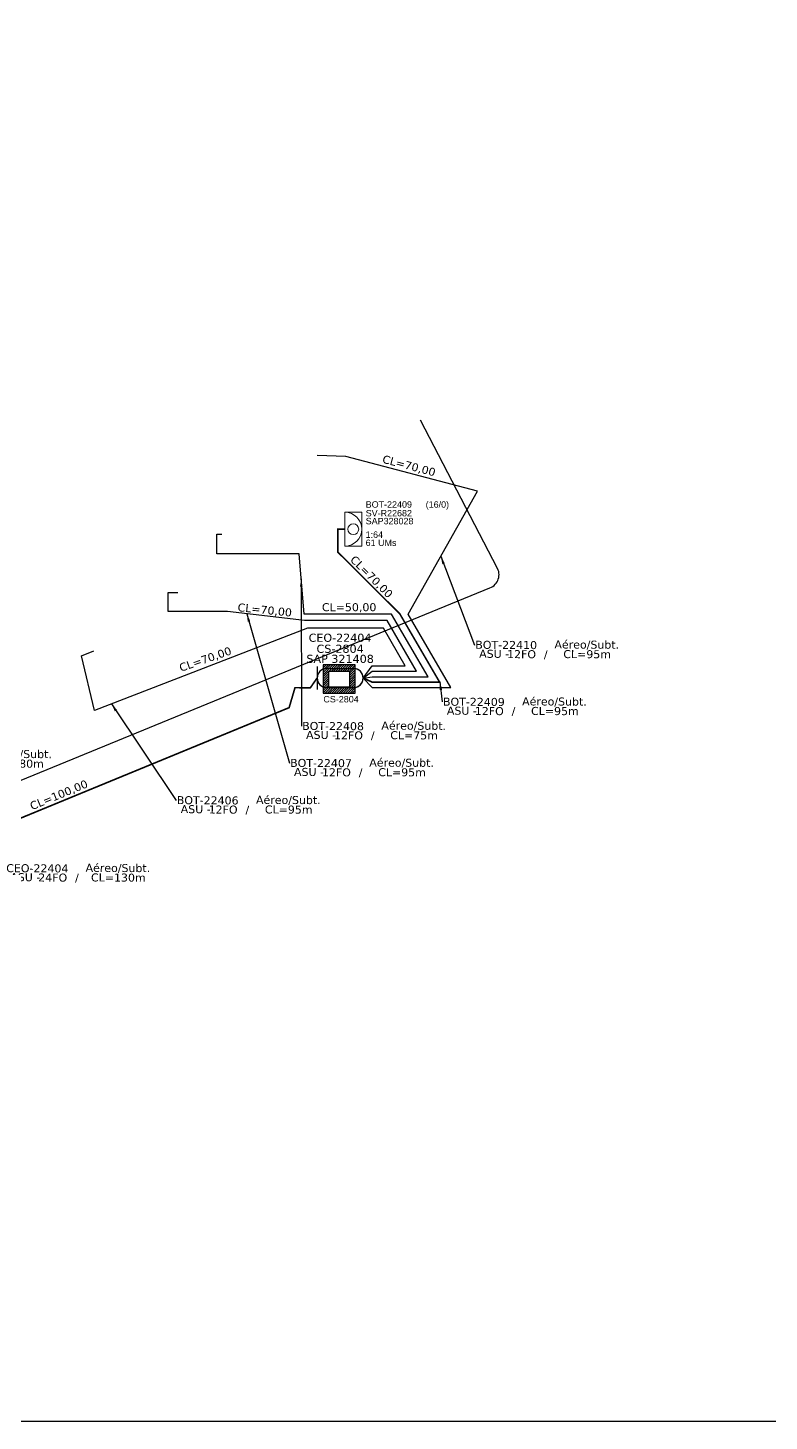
# Model space of a CAD drawing. Extents: x -89 to 749, y 705 to 1299.
# Drawn here: x 182 to 367.2, y 705 to 1053.1 of the extents above; entities that cross this region are included whole.
import ezdxf
from ezdxf.enums import TextEntityAlignment as Align

# ---------------------------------------------------------------- set-up
doc = ezdxf.new("R2010")
doc.units = 0
for name, color, linetype in [('10.0-Cartográfico', 252, 'Continuous'), ('10.1-Caixas Subterrâneas', 5, 'Continuous'), ('20.4-CEOS', 1, 'Continuous'), ('20.5-CEO', 1, 'Continuous'), ('CAP a instalar', 1, 'Continuous'), ('celulas gpon', 7, 'Continuous'), ('label_cabos', 7, 'Continuous'), ('Legenda', 1, 'Continuous')]:
    doc.layers.add(name, color=color, linetype=linetype)
doc.layers.add('20.1-CDO_INTERIOR', color=1, linetype='Continuous', lineweight=0)
doc.layers.add('EXTRA', color=50, linetype='Continuous', plot=False)
doc.styles.add('ARIAL', font='arial.ttf')
doc.styles.add('siredit', font='verdana.ttf')
doc.linetypes.add('FENCELINE1', pattern='A,0.25,-0.1,[133,ltypeshp.shx,S=0.1,R=0,X=-0.1,Y=0],-0.1,1', length=1.45)
doc.dimstyles.new('CC', dxfattribs={"dimtxt": 1, "dimasz": 2, "dimexe": 0.18, "dimexo": 0.0625, "dimgap": 0.09, "dimtad": 0, "dimdec": 0, "dimrnd": 1, "dimzin": 0, "dimdsep": 46, "dimtxsty": 'siredit', "dimblk": 'NONE', "dimcen": 0, "dimse1": 1, "dimse2": 1, "dimsd1": 1, "dimsd2": 1, "dimclrt": 7, "dimadec": 0, "dimazin": 0, "dimtfac": 1, "dimtdec": 0, "dimtofl": 0, "dimtmove": 0, "dimatfit": 3, "dimfxl": 0, "dimtolj": 1, "dimtzin": 0, "dimarcsym": 0})

# ---------------------------------------------------------------- blocks, each defined once
blk = doc.blocks.new('*X72')
at = {"color": 0, "linetype": 'Continuous'}
for p, q in [((-1.25, 0.34099), (-0.49099, 1.1)), ((-1.25, 0.517767), (-0.667767, 1.1)), ((-1.25, 0.694544), (-0.844544, 1.1)), ((-1.25, 0.87132), (-1.02132, 1.1)), ((-1.25, 1.048097), (-1.198097, 1.1)), ((-0.789214, 0.625), (-0.314214, 1.1)), ((-0.612437, 0.625), (-0.137437, 1.1)), ((-0.43566, 0.625), (0.03934, 1.1)), ((-0.258883, 0.625), (0.216117, 1.1)), ((-0.082107, 0.625), (0.392893, 1.1)), ((0.09467, 0.625), (0.56967, 1.1)), ((0.271447, 0.625), (0.746447, 1.1)), ((0.448223, 0.625), (0.923223, 1.1)), ((0.625, 0.625), (1.1, 1.1)), ((-1.25, 0.164214), (-0.8035, 0.610714)), ((-1.25, -0.012563), (-0.8035, 0.433937)), ((-1.25, -0.18934), (-0.8035, 0.25716)), ((-1.25, -0.366117), (-0.8035, 0.080383)), ((0.801777, 0.625), (1.25, 1.073223)), ((0.8035, 0.449947), (1.25, 0.896447)), ((0.8035, 0.27317), (1.25, 0.71967)), ((0.8035, 0.096393), (1.25, 0.542893)), ((0.8035, -0.080383), (1.25, 0.366117)), ((0.8035, -0.25716), (1.25, 0.18934)), ((0.8035, -0.433937), (1.25, 0.012563)), ((-1.25, -0.542893), (-0.8035, -0.096393)), ((-1.25, -0.71967), (-0.8035, -0.27317)), ((-1.25, -0.896447), (-0.8035, -0.449947)), ((-1.25, -1.073223), (-0.801777, -0.625)), ((-1.1, -1.1), (-0.625, -0.625)), ((-0.923223, -1.1), (-0.448223, -0.625)), ((-0.746447, -1.1), (-0.271447, -0.625)), ((-0.56967, -1.1), (-0.09467, -0.625)), ((-0.392893, -1.1), (0.082107, -0.625)), ((-0.216117, -1.1), (0.258883, -0.625)), ((-0.03934, -1.1), (0.43566, -0.625)), ((0.137437, -1.1), (0.612437, -0.625)), ((0.314214, -1.1), (0.789214, -0.625)), ((0.49099, -1.1), (1.25, -0.34099)), ((0.667767, -1.1), (1.25, -0.517767)), ((0.8035, -0.610714), (1.25, -0.164214)), ((0.844544, -1.1), (1.25, -0.694544)), ((1.02132, -1.1), (1.25, -0.87132)), ((1.198097, -1.1), (1.25, -1.048097))]:
    blk.add_line(p, q, dxfattribs=at)
blk = doc.blocks.new('MANHOLE_MQ')
at = {"color": 0, "linetype": 'Continuous'}
for p, q in [((0.00000623, 0.00000569), (-0.00000627, 0.00000569)), ((-0.00000627, 0.00000569), (-0.00000627, -0.00000531)), ((0.00000623, -0.00000531), (0.00000623, 0.00000569)), ((-0.00000404, 0.00000331), (0.00000399, 0.00000331)), ((-0.00000404, -0.00000294), (-0.00000404, 0.00000331)), ((0.00000399, 0.00000331), (0.00000399, -0.00000294)), ((-0.00000627, -0.00000531), (0.00000623, -0.00000531)), ((0.00000399, -0.00000294), (-0.00000404, -0.00000294)), ((0.00000399, -0.00000294), (0.00000399, -0.00000294))]:
    blk.add_line(p, q, dxfattribs=at)
at = {"color": 0, "linetype": 'Continuous', "xscale": 5e-06, "yscale": 5e-06, "zscale": 1e-05}
blk.add_blockref('*X72', (-0.00000002, 0.00000019), dxfattribs=at)
blk = doc.blocks.new('LEGENDA DOS CABOS')
at = {"layer": 'EXTRA', "color": 0, "style": 'siredit'}
for tag, p in [('ID', (4.6, 0.97)), ('XX', (9.03, 0.97))]:
    blk.add_attdef(tag, text='', height=0.48, rotation=359.69, dxfattribs=at).set_placement(p, align=Align.MIDDLE_CENTER)
at = {"layer": 'Legenda', "color": 0, "style": 'siredit'}
for tag, p in [('TIPO_CABO', (1.31, 0)), ('CABO', (4.69, -0.05)), ('/', (6.81, -0.05)), ('METROS', (10.03, -0.05))]:
    blk.add_attdef(tag, text='', height=0.8, rotation=359.69, dxfattribs=at).set_placement(p, align=Align.MIDDLE_CENTER)
blk = doc.blocks.new('_None')

msp = doc.modelspace()

# ---------------------------------------------------------------- linework, layer by layer
msp.add_lwpolyline([(-89.32, 705.02), (749.25, 705.02), (749.25, 1299.02), (-89.32, 1299.02), (-89.32, 705.02)])
at = {"color": 1}
for points in [[(254.25, 893.58), (254.25, 887.8)], [(256.65, 893.08), (263.36, 893.08)], [(256.65, 888.3), (263.29, 888.3)]]:
    msp.add_lwpolyline(points, dxfattribs=at)
for centre, start, end in [((256.65, 890.69), 90, 270), ((263.36, 890.69), 268.3302, 90)]:
    msp.add_arc(centre, 2.39, start, end, dxfattribs=at)
at = {"layer": '10.0-Cartográfico', "color": 4}
msp.add_lwpolyline([(94.38, 828.68), (127.29, 843.45), (297.44, 913.21), (297.81, 913.39), (298.14, 913.59), (298.45, 913.83), (298.73, 914.11), (298.98, 914.4), (299.21, 914.73), (299.38, 915.07), (299.52, 915.42), (299.63, 915.78), (299.68, 916.16), (299.7, 916.54), (299.67, 916.92), (299.61, 917.29), (299.49, 917.65), (299.31, 918.05), (280.04, 955.14)], dxfattribs=at)
at = {"layer": '20.1-CDO_INTERIOR', "lineweight": 18}
msp.add_lwpolyline([(265.42, 923.63), (265.42, 932.13), (261.17, 932.13), (261.17, 923.63)], close=True, dxfattribs=at)
msp.add_circle((263.29, 927.88), 1.36, dxfattribs=at)
msp.add_arc((261.17, 927.88), 4.25, 269.9724, 89.9724, dxfattribs=at)
at = {"layer": '20.5-CEO', "color": 1}
for p, q in [((256.65, 893.08), (263.36, 893.08)), ((263.36, 888.3), (256.65, 888.3))]:
    msp.add_line(p, q, dxfattribs=at)
msp.add_lwpolyline([(254.25, 893.58), (254.25, 887.8)], dxfattribs=at)
for centre, start, end in [((256.65, 890.69), 90, 270), ((263.36, 890.69), 270, 90)]:
    msp.add_arc(centre, 2.39, start, end, dxfattribs=at)
at = {"layer": 'CAP a instalar', "color": 7, "linetype": 'FENCELINE1', "ltscale": 5}
for points in [[(265.75, 890.69), (268.03, 888.29), (287.64, 888.29), (277, 906.69), (294.35, 937.37), (261.43, 946.07), (254.28, 946.33)], [(265.75, 890.69), (268.03, 891.02), (282, 891.02), (272.87, 906.69), (251.02, 906.69), (249.78, 921.72), (229.23, 921.72), (229.23, 926.62), (230.44, 926.62), (230.45, 926.61)], [(265.75, 890.69), (268.03, 892.39), (279.1, 892.39), (271.74, 905.07), (251.08, 905.07), (231.83, 907.32), (217.08, 907.32), (217.08, 912.07), (219.49, 912.07), (219.5, 912.07)], [(265.75, 890.69), (268.02, 893.76), (276.28, 893.76), (270.81, 903.14), (251.85, 903.14), (198.64, 882.58), (195.38, 896.25), (198.5, 897.51)]]:
    msp.add_lwpolyline(points, dxfattribs=at)
at = {"layer": 'CAP a instalar', "color": 1, "linetype": 'FENCELINE1', "ltscale": 5, "const_width": 0.4}
for points in [[(265.75, 890.69), (268.03, 889.66), (284.86, 889.66), (274.93, 906.69), (259.41, 922.19), (259.41, 927.88), (261.17, 927.88)], [(124.05, 836.81), (128.39, 838.35), (138.09, 838.35), (247.26, 883.29), (248.73, 888.29), (252.55, 888.24), (254.25, 890.69)]]:
    msp.add_lwpolyline(points, dxfattribs=at)

# ---------------------------------------------------------------- block references
at = {"layer": '10.1-Caixas Subterrâneas', "color": 30, "xscale": 639575.1086223164, "yscale": 639575.1086223164, "zscale": 639575.1086223164, "rotation": 180.0000000000627}
msp.add_blockref('MANHOLE_MQ', (259.76, 890.56), dxfattribs=at)
at = {"layer": 'label_cabos', "color": 0, "lineweight": 0}
ref = msp.add_blockref('LEGENDA DOS CABOS', (293, 895.7), dxfattribs=dict(at, xscale=2, yscale=2, zscale=2))
ref.add_attrib('ID', 'BOT-22410', dxfattribs={"color": 0, "height": 2, "rotation": 359.69, "style": 'siredit'}).set_placement((301.48, 898.96), align=Align.MIDDLE_CENTER)
ref.add_attrib('CABO', '12FO', dxfattribs={"color": 0, "height": 2, "rotation": 359.69, "style": 'siredit'}).set_placement((305.32, 896.65), align=Align.MIDDLE_CENTER)
ref.add_attrib('METROS', 'CL=95m', dxfattribs={"color": 0, "height": 2, "rotation": 359.69, "style": 'siredit'}).set_placement((321.71, 896.65), align=Align.MIDDLE_CENTER)
ref.add_attrib('XX', 'Aéreo/Subt.', dxfattribs={"color": 0, "height": 2, "rotation": 359.69, "style": 'siredit'}).set_placement((321.61, 899.04), align=Align.MIDDLE_CENTER)
ref.add_attrib('/', '/', dxfattribs={"color": 0, "height": 2, "rotation": 359.69, "style": 'siredit'}).set_placement((311.38, 896.65), align=Align.MIDDLE_CENTER)
ref.add_attrib('TIPO_CABO', 'ASU -', dxfattribs={"color": 0, "height": 2, "rotation": 359.69, "style": 'siredit'}).set_placement((298.48, 896.74), align=Align.MIDDLE_CENTER)
ref = msp.add_blockref('LEGENDA DOS CABOS', (284.93, 881.49), dxfattribs=dict(at, xscale=2, yscale=2, zscale=2))
ref.add_attrib('ID', 'BOT-22409', dxfattribs={"color": 0, "height": 2, "rotation": 359.69, "style": 'siredit'}).set_placement((293.41, 884.75), align=Align.MIDDLE_CENTER)
ref.add_attrib('CABO', '12FO', dxfattribs={"color": 0, "height": 2, "rotation": 359.69, "style": 'siredit'}).set_placement((297.26, 882.44), align=Align.MIDDLE_CENTER)
ref.add_attrib('METROS', 'CL=95m', dxfattribs={"color": 0, "height": 2, "rotation": 359.69, "style": 'siredit'}).set_placement((313.65, 882.44), align=Align.MIDDLE_CENTER)
ref.add_attrib('XX', 'Aéreo/Subt.', dxfattribs={"color": 0, "height": 2, "rotation": 359.69, "style": 'siredit'}).set_placement((313.54, 884.83), align=Align.MIDDLE_CENTER)
ref.add_attrib('/', '/', dxfattribs={"color": 0, "height": 2, "rotation": 359.69, "style": 'siredit'}).set_placement((303.31, 882.44), align=Align.MIDDLE_CENTER)
ref.add_attrib('TIPO_CABO', 'ASU -', dxfattribs={"color": 0, "height": 2, "rotation": 359.69, "style": 'siredit'}).set_placement((290.41, 882.53), align=Align.MIDDLE_CENTER)
ref = msp.add_blockref('LEGENDA DOS CABOS', (249.76, 875.43), dxfattribs=dict(at, xscale=2, yscale=2, zscale=2))
ref.add_attrib('ID', 'BOT-22408', dxfattribs={"color": 0, "height": 2, "rotation": 359.69, "style": 'siredit'}).set_placement((258.24, 878.69), align=Align.MIDDLE_CENTER)
ref.add_attrib('CABO', '12FO', dxfattribs={"color": 0, "height": 2, "rotation": 359.69, "style": 'siredit'}).set_placement((262.09, 876.38), align=Align.MIDDLE_CENTER)
ref.add_attrib('METROS', 'CL=75m', dxfattribs={"color": 0, "height": 2, "rotation": 359.69, "style": 'siredit'}).set_placement((278.48, 876.38), align=Align.MIDDLE_CENTER)
ref.add_attrib('XX', 'Aéreo/Subt.', dxfattribs={"color": 0, "height": 2, "rotation": 359.69, "style": 'siredit'}).set_placement((278.38, 878.78), align=Align.MIDDLE_CENTER)
ref.add_attrib('/', '/', dxfattribs={"color": 0, "height": 2, "rotation": 359.69, "style": 'siredit'}).set_placement((268.15, 876.38), align=Align.MIDDLE_CENTER)
ref.add_attrib('TIPO_CABO', 'ASU -', dxfattribs={"color": 0, "height": 2, "rotation": 359.69, "style": 'siredit'}).set_placement((255.24, 876.48), align=Align.MIDDLE_CENTER)
ref = msp.add_blockref('LEGENDA DOS CABOS', (151.31, 868.36), dxfattribs=dict(at, xscale=2, yscale=2, zscale=2))
ref.add_attrib('ID', 'BOT-22405', dxfattribs={"color": 0, "height": 2, "rotation": 359.69, "style": 'siredit'}).set_placement((159.79, 871.62), align=Align.MIDDLE_CENTER)
ref.add_attrib('CABO', '12FO', dxfattribs={"color": 0, "height": 2, "rotation": 359.69, "style": 'siredit'}).set_placement((163.64, 869.31), align=Align.MIDDLE_CENTER)
ref.add_attrib('METROS', 'CL=80m', dxfattribs={"color": 0, "height": 2, "rotation": 359.69, "style": 'siredit'}).set_placement((180.03, 869.31), align=Align.MIDDLE_CENTER)
ref.add_attrib('XX', 'Aéreo/Subt.', dxfattribs={"color": 0, "height": 2, "rotation": 359.69, "style": 'siredit'}).set_placement((179.93, 871.71), align=Align.MIDDLE_CENTER)
ref.add_attrib('/', '/', dxfattribs={"color": 0, "height": 2, "rotation": 359.69, "style": 'siredit'}).set_placement((169.69, 869.31), align=Align.MIDDLE_CENTER)
ref.add_attrib('TIPO_CABO', 'ASU -', dxfattribs={"color": 0, "height": 2, "rotation": 359.69, "style": 'siredit'}).set_placement((156.79, 869.4), align=Align.MIDDLE_CENTER)
ref = msp.add_blockref('LEGENDA DOS CABOS', (246.75, 866.19), dxfattribs=dict(at, xscale=2, yscale=2, zscale=2))
ref.add_attrib('ID', 'BOT-22407', dxfattribs={"color": 0, "height": 2, "rotation": 359.69, "style": 'siredit'}).set_placement((255.23, 869.45), align=Align.MIDDLE_CENTER)
ref.add_attrib('CABO', '12FO', dxfattribs={"color": 0, "height": 2, "rotation": 359.69, "style": 'siredit'}).set_placement((259.08, 867.14), align=Align.MIDDLE_CENTER)
ref.add_attrib('METROS', 'CL=95m', dxfattribs={"color": 0, "height": 2, "rotation": 359.69, "style": 'siredit'}).set_placement((275.47, 867.14), align=Align.MIDDLE_CENTER)
ref.add_attrib('XX', 'Aéreo/Subt.', dxfattribs={"color": 0, "height": 2, "rotation": 359.69, "style": 'siredit'}).set_placement((275.36, 869.54), align=Align.MIDDLE_CENTER)
ref.add_attrib('/', '/', dxfattribs={"color": 0, "height": 2, "rotation": 359.69, "style": 'siredit'}).set_placement((265.13, 867.14), align=Align.MIDDLE_CENTER)
ref.add_attrib('TIPO_CABO', 'ASU -', dxfattribs={"color": 0, "height": 2, "rotation": 359.69, "style": 'siredit'}).set_placement((252.23, 867.23), align=Align.MIDDLE_CENTER)
ref = msp.add_blockref('LEGENDA DOS CABOS', (218.44, 856.88), dxfattribs=dict(at, xscale=2, yscale=2, zscale=2))
ref.add_attrib('ID', 'BOT-22406', dxfattribs={"color": 0, "height": 2, "rotation": 359.69, "style": 'siredit'}).set_placement((226.92, 860.14), align=Align.MIDDLE_CENTER)
ref.add_attrib('CABO', '12FO', dxfattribs={"color": 0, "height": 2, "rotation": 359.69, "style": 'siredit'}).set_placement((230.77, 857.83), align=Align.MIDDLE_CENTER)
ref.add_attrib('METROS', 'CL=95m', dxfattribs={"color": 0, "height": 2, "rotation": 359.69, "style": 'siredit'}).set_placement((247.16, 857.83), align=Align.MIDDLE_CENTER)
ref.add_attrib('XX', 'Aéreo/Subt.', dxfattribs={"color": 0, "height": 2, "rotation": 359.69, "style": 'siredit'}).set_placement((247.06, 860.22), align=Align.MIDDLE_CENTER)
ref.add_attrib('/', '/', dxfattribs={"color": 0, "height": 2, "rotation": 359.69, "style": 'siredit'}).set_placement((236.83, 857.83), align=Align.MIDDLE_CENTER)
ref.add_attrib('TIPO_CABO', 'ASU -', dxfattribs={"color": 0, "height": 2, "rotation": 359.69, "style": 'siredit'}).set_placement((223.92, 857.92), align=Align.MIDDLE_CENTER)
ref = msp.add_blockref('LEGENDA DOS CABOS', (175.88, 839.89), dxfattribs=dict(at, xscale=2, yscale=2, zscale=2))
ref.add_attrib('ID', 'CEO-22404', dxfattribs={"color": 0, "height": 2, "rotation": 359.69, "style": 'siredit'}).set_placement((184.36, 843.15), align=Align.MIDDLE_CENTER)
ref.add_attrib('CABO', '24FO', dxfattribs={"color": 0, "height": 2, "rotation": 359.69, "style": 'siredit'}).set_placement((188.21, 840.84), align=Align.MIDDLE_CENTER)
ref.add_attrib('METROS', 'CL=130m', dxfattribs={"color": 0, "height": 2, "rotation": 359.69, "style": 'siredit'}).set_placement((204.6, 840.84), align=Align.MIDDLE_CENTER)
ref.add_attrib('XX', 'Aéreo/Subt.', dxfattribs={"color": 0, "height": 2, "rotation": 359.69, "style": 'siredit'}).set_placement((204.49, 843.23), align=Align.MIDDLE_CENTER)
ref.add_attrib('/', '/', dxfattribs={"color": 0, "height": 2, "rotation": 359.69, "style": 'siredit'}).set_placement((194.26, 840.84), align=Align.MIDDLE_CENTER)
ref.add_attrib('TIPO_CABO', 'ASU -', dxfattribs={"color": 0, "height": 2, "rotation": 359.69, "style": 'siredit'}).set_placement((181.36, 840.93), align=Align.MIDDLE_CENTER)

# ---------------------------------------------------------------- texts
at = {"layer": '10.1-Caixas Subterrâneas', "color": 30, "style": 'ARIAL'}
msp.add_text('CS-2804', height=1.6, dxfattribs=at).set_placement((255.82, 884.6))
at = {"layer": '20.1-CDO_INTERIOR', "lineweight": 18, "style": 'ARIAL'}
for s, p in [('BOT-22409', (266.39, 933.26)), ('SV-R22682', (266.39, 931.08)), ('SAP328028', (266.39, 929.11)), ('1:64', (266.37, 925.72)), ('61 UMs', (266.37, 923.69))]:
    msp.add_text(s, height=1.6, rotation=359.9724, dxfattribs=at).set_placement(p)
msp.add_text('        (16/0)', height=1.6, rotation=359.9724, dxfattribs=at).set_placement((281.81, 933.25), align=Align.CENTER)
at = {"layer": '20.4-CEOS', "color": 1, "style": 'siredit'}
msp.add_text('CEO-22404', height=2.019, dxfattribs=at).set_placement((259.98, 901.77), align=Align.TOP_CENTER)
at = {"layer": '20.5-CEO', "color": 1, "style": 'siredit'}
for s, p in [('CS-2804', (260, 899.02)), ('SAP 321408', (260, 896.5))]:
    msp.add_text(s, height=2.028, dxfattribs=at).set_placement(p, align=Align.TOP_CENTER)
at = {"layer": 'celulas gpon', "style": 'siredit'}
for s, rotation, p in [('CL=70,00', 345.2396, (270.39, 944.52)), ('CL=70,00', 315.0782, (262.35, 920.09)), ('CL=70,00', 354.1358, (234.32, 907.41)), ('CL=50,00', 0.0098, (255.46, 907.39)), ('CL=70,00', 19.1769, (220.23, 892.23)), ('CL=100,00', 22.3978, (183.03, 857.66))]:
    msp.add_text(s, height=2, rotation=rotation, dxfattribs=at).set_placement(p)

# ---------------------------------------------------------------- leaders
at = {"layer": 'label_cabos'}
for points in [[(285.14, 921.1), (293.57, 898.93)], [(250.29, 915.49), (250.34, 878.67)], [(236.69, 906.75), (247.32, 869.43)], [(284.93, 889.7), (285.5, 884.72)], [(202.88, 884.22), (219.02, 860.11)]]:
    msp.add_leader(points, dimstyle='CC', override={"dimgap": 0.09, "dimtad": 0}, dxfattribs=at)

doc.saveas('drawing.dxf')
